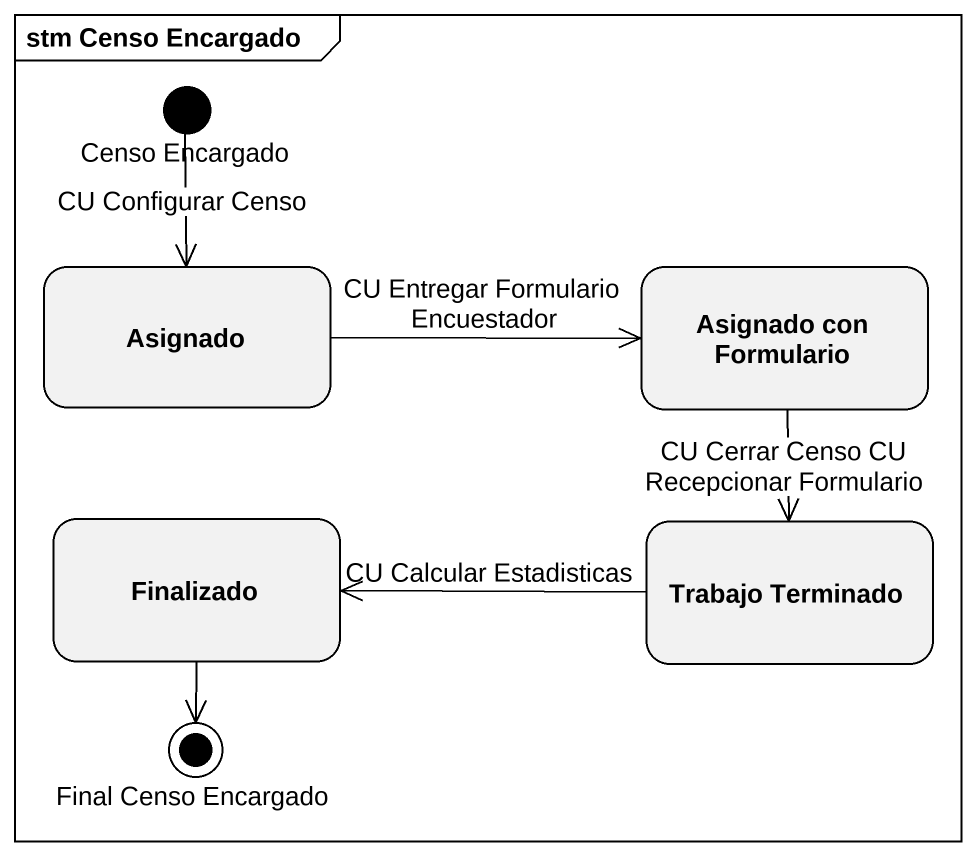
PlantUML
@startuml
mainframe stm Censo Encargado
hide empty description
state "Censo Encargado" as Censo_Encargado <<start>>
state Asignado
state "Asignado con Formulario" as Asignado_con_Formulario
state Finalizado
state "Trabajo Terminado" as Trabajo_Terminado
state "Final Censo Encargado" as Final_Censo_Encargado <<end>>
Censo_Encargado --> Asignado : CU Configurar Censo
Asignado -right-> Asignado_con_Formulario : CU Entregar Formulario Encuestador
Asignado_con_Formulario --> Trabajo_Terminado : CU Cerrar Censo CU Recepcionar Formulario
Finalizado --> Final_Censo_Encargado
Trabajo_Terminado -left-> Finalizado : CU Calcular Estadisticas
@enduml
